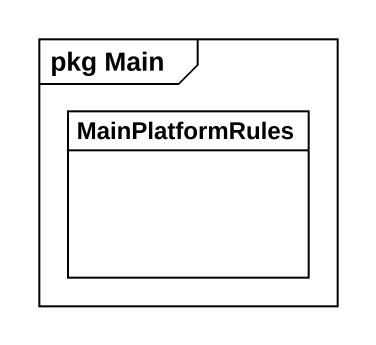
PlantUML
@startuml
mainframe pkg Main
hide circle
hide empty members
class MainPlatformRules
@enduml
